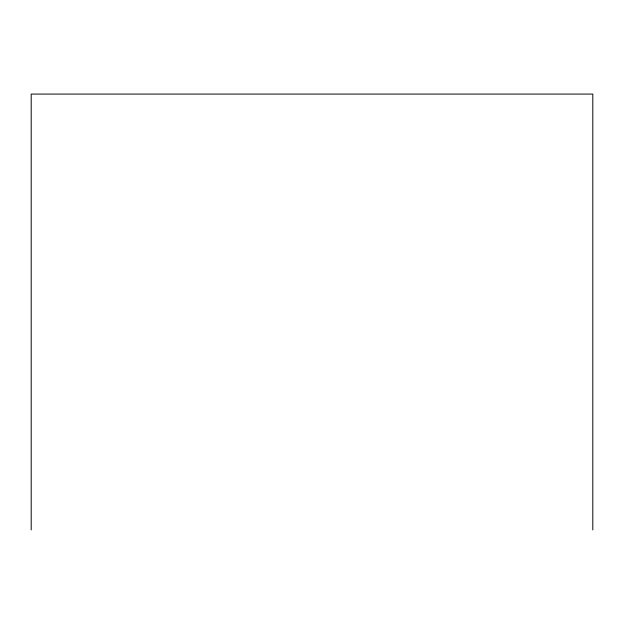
<?xml version="1.0" encoding="UTF-8"?>
<svg xmlns="http://www.w3.org/2000/svg" width="624" height="624" viewBox="0 0 624 624"><rect width="100%" height="100%" fill="white"/><g stroke="black" fill="none" stroke-linecap="round" stroke-linejoin="round"><path stroke-width="0.94" d="M592.8 529.924L592.8 94.076L31.2 94.076L31.2 529.924"/></g></svg>
